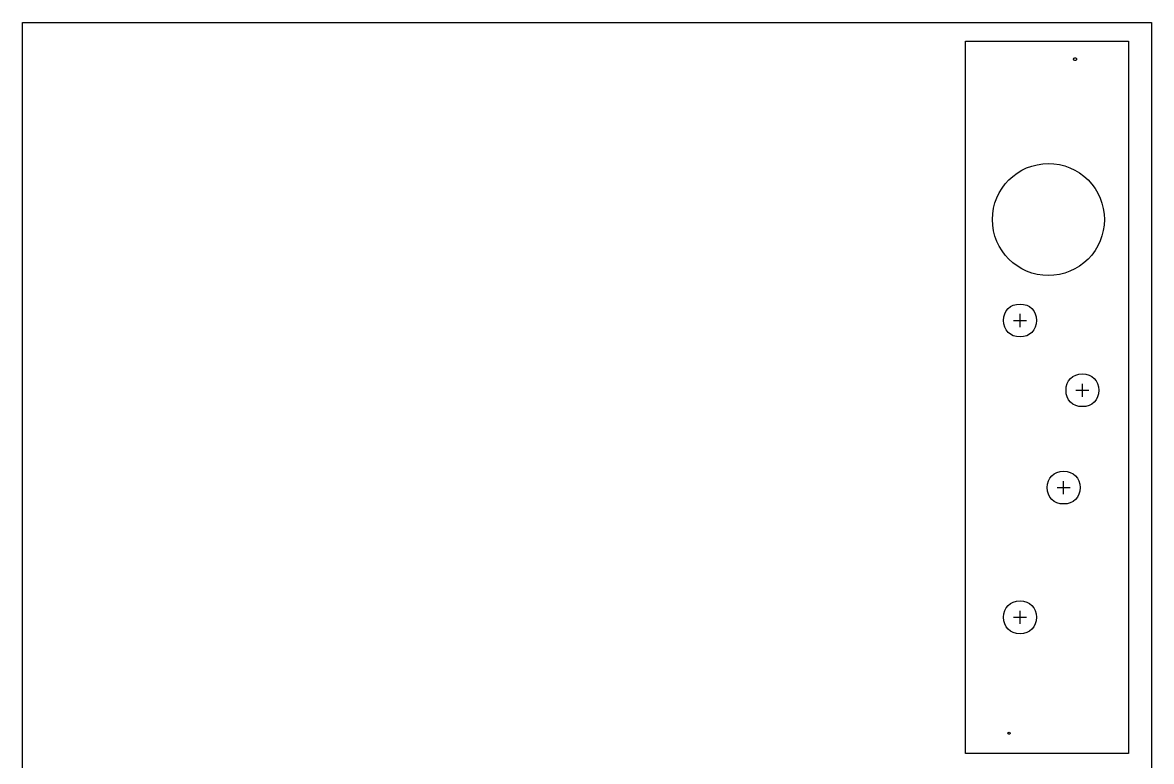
# Model space of a CAD drawing. Extents: x 12 to 736, y -431 to 780.
# Drawn here: x 12 to 588, y 403 to 780 of the extents above; entities that cross this region are included whole.
import ezdxf

# ---------------------------------------------------------------- set-up
doc = ezdxf.new("R2010")
doc.units = 0
doc.layers.add('text', color=7, linetype='CONTINUOUS')

msp = doc.modelspace()

# ---------------------------------------------------------------- linework, layer by layer
at = {"layer": 'text', "color": 1}
for points in [[(12.470749, 780.450604), (588.496141, 780.450604), (588.496141, 23.053924), (12.470749, 23.053924), (12.470749, 780.450604)], [(550.23672, 761.779852), (550.23672, 761.779852)], [(516.500657, 417.89386), (516.500657, 417.89386)]]:
    msp.add_lwpolyline(points, close=True, dxfattribs=at)
for points in [[(523.714727, 407.618116), (493.673951, 407.618116), (493.673951, 770.903868), (576.854582, 770.903868), (576.854582, 407.618116), (493.673951, 407.618116)], [(518.090416, 628.473564), (524.781416, 628.473564)], [(521.434416, 625.126564), (521.434416, 631.821564)], [(553.290416, 589.51838), (553.290416, 596.21338)], [(549.946416, 592.86538), (556.637416, 592.86538)], [(540.346416, 543.212572), (547.037416, 543.212572)], [(543.690416, 539.865572), (543.690416, 546.560572)], [(521.434416, 473.693812), (521.434416, 480.388812)], [(518.090416, 477.040812), (524.781416, 477.040812)]]:
    msp.add_lwpolyline(points, dxfattribs=at)
at = {"layer": 'text', "color": 7}
msp.add_lwpolyline([(564.508768, 679.954756), (564.508768, 679.954756)], close=True, dxfattribs=at)
at = {"layer": 'text', "color": 1}
for points in [[(548.740088, 761.779852), (548.740088, 762.155562), (549.075118, 762.460137), (549.4884, 762.46014)], [(549.4884, 761.099564), (549.075118, 761.099566), (548.740088, 761.404141), (548.740088, 761.779852)], [(549.4884, 762.46014), (549.686866, 762.46014), (549.877204, 762.388467), (550.017542, 762.260889)], [(550.017542, 761.298815), (549.877204, 761.171236), (549.686866, 761.099563), (549.4884, 761.099564)], [(550.017542, 762.260889), (550.157879, 762.13331), (550.23672, 761.960276), (550.23672, 761.779852)], [(550.23672, 761.779852), (550.23672, 761.599428), (550.157879, 761.426393), (550.017542, 761.298815)], [(513.066416, 628.473564), (513.066416, 633.493564), (516.414416, 636.840564), (521.434416, 636.840564)], [(521.434416, 636.840564), (526.457416, 636.840564), (529.801416, 633.493564), (529.801416, 628.473564)], [(521.434416, 620.106564), (516.414416, 620.106564), (513.066416, 623.454564), (513.066416, 628.473564)], [(529.801416, 628.473564), (529.801416, 623.454564), (526.457416, 620.106564), (521.434416, 620.106564)], [(544.922416, 592.86538), (544.922416, 597.88538), (548.270416, 601.23238), (553.290416, 601.23238)], [(553.290416, 601.23238), (558.313416, 601.23238), (561.657416, 597.88538), (561.657416, 592.86538)], [(553.290416, 584.49838), (548.270416, 584.49838), (544.922416, 587.84638), (544.922416, 592.86538)], [(561.657416, 592.86538), (561.657416, 587.84638), (558.313416, 584.49838), (553.290416, 584.49838)], [(535.322416, 543.212572), (535.322416, 548.232572), (538.670416, 551.579572), (543.690416, 551.579572)], [(543.690416, 551.579572), (548.713416, 551.579572), (552.057416, 548.232572), (552.057416, 543.212572)], [(543.690416, 534.845572), (538.670416, 534.845572), (535.322416, 538.193572), (535.322416, 543.212572)], [(552.057416, 543.212572), (552.057416, 538.193572), (548.713416, 534.845572), (543.690416, 534.845572)], [(513.066416, 477.040812), (513.066416, 482.060812), (516.414416, 485.407812), (521.434416, 485.407812)], [(521.434416, 485.407812), (526.457416, 485.407812), (529.801416, 482.060812), (529.801416, 477.040812)], [(521.434416, 468.673812), (516.414416, 468.673812), (513.066416, 472.021812), (513.066416, 477.040812)], [(529.801416, 477.040812), (529.801416, 472.021812), (526.457416, 468.673812), (521.434416, 468.673812)], [(515.455462, 417.55713), (515.340641, 417.646437), (515.276136, 417.767562), (515.276138, 417.89386)], [(515.276138, 417.89386), (515.276139, 418.156858), (515.550257, 418.37006), (515.888398, 418.37006)], [(515.888398, 417.417652), (515.726015, 417.417652), (515.570283, 417.467824), (515.455462, 417.55713)], [(515.888398, 418.37006), (516.226538, 418.370059), (516.500655, 418.156858), (516.500657, 417.89386)], [(516.321333, 417.55713), (516.206512, 417.467824), (516.05078, 417.417652), (515.888398, 417.417652)], [(516.500657, 417.89386), (516.500659, 417.767562), (516.436154, 417.646437), (516.321333, 417.55713)]]:
    msp.add_open_spline(points, degree=3, dxfattribs=at)
at = {"layer": 'text', "color": 7}
for points in [[(507.385858, 679.954756), (507.385858, 695.728811), (520.173256, 708.51621), (535.947312, 708.516212)], [(535.947312, 708.516212), (543.522281, 708.516212), (550.786999, 705.507067), (556.143311, 700.150755)], [(556.143311, 700.150755), (561.499623, 694.794443), (564.508768, 687.529725), (564.508768, 679.954756)], [(535.947312, 651.3933), (520.173256, 651.393301), (507.385858, 664.1807), (507.385858, 679.954756)], [(564.508768, 679.954756), (564.508768, 672.379787), (561.499623, 665.115068), (556.143311, 659.758756)], [(556.143311, 659.758756), (550.786999, 654.402444), (543.522281, 651.3933), (535.947312, 651.3933)]]:
    msp.add_open_spline(points, degree=3, dxfattribs=at)

doc.saveas('drawing.dxf')
